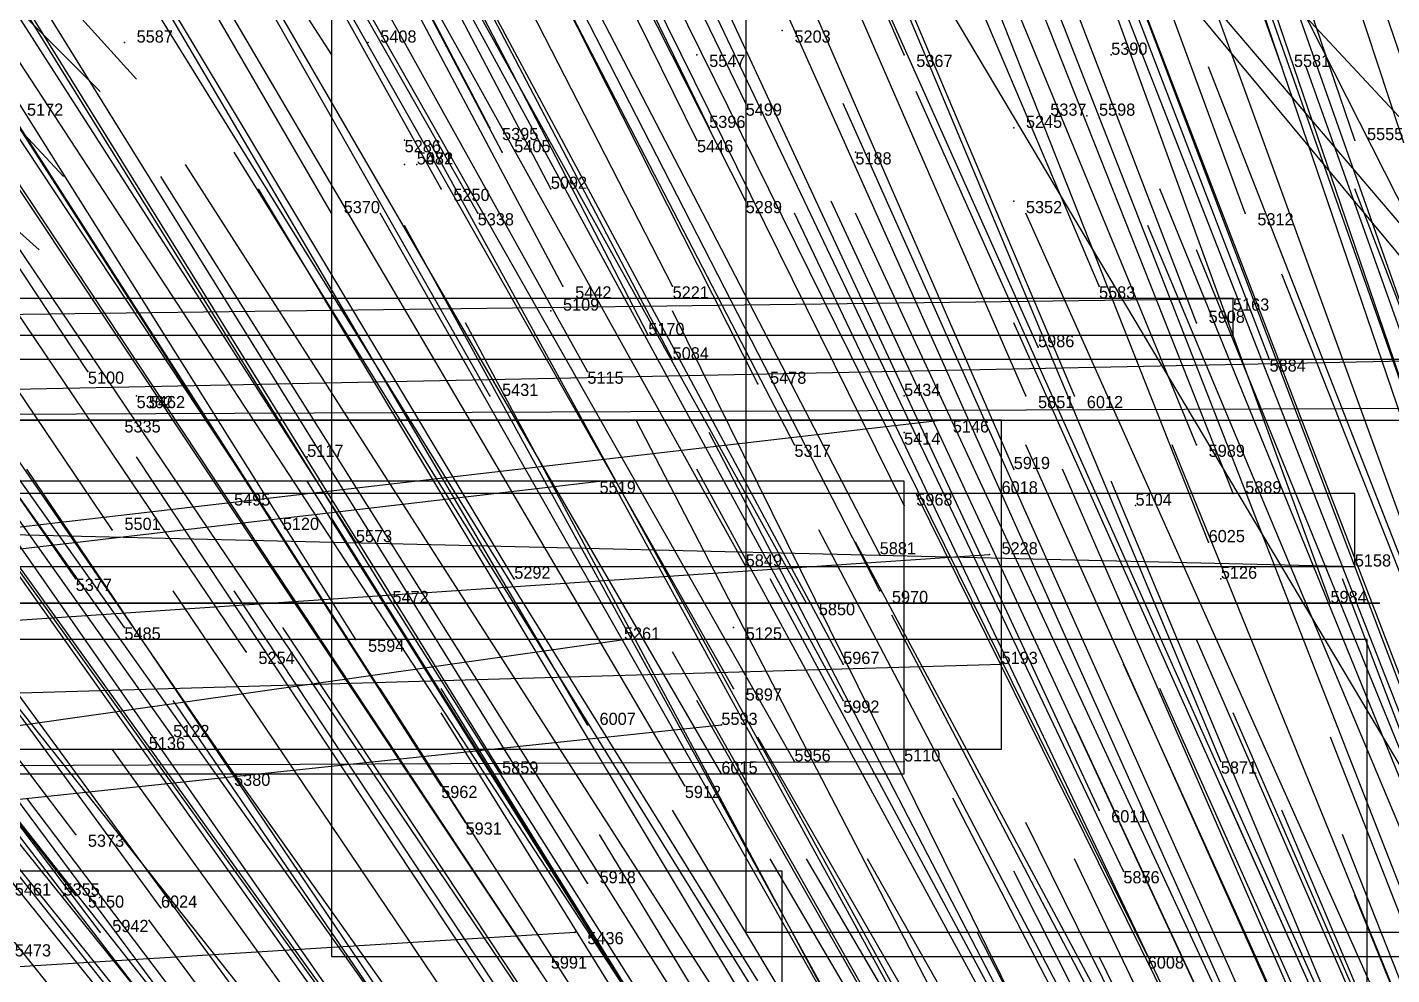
# Model space of a CAD drawing. Extents: x -0.5 to 0.59, y -0.5 to 0.59.
# Drawn here: x -0.232 to -0.12, y 0.2905 to 0.3683 of the extents above; entities that cross this region are included whole.
import ezdxf

# ---------------------------------------------------------------- set-up
doc = ezdxf.new("R2010")
doc.units = 0
for name, color, linetype in [('Clients', 3, 'CONTINUOUS'), ('Facilities', 3, 'CONTINUOUS'), ('Facilities_lines', 3, 'CONTINUOUS'), ('Min_max_boxes', 1, 'CONTINUOUS'), ('Normals', 1, 'CONTINUOUS'), ('Source_points', 5, 'CONTINUOUS'), ('Text', 3, 'CONTINUOUS')]:
    doc.layers.add(name, color=color, linetype=linetype)

msp = doc.modelspace()

# ---------------------------------------------------------------- linework, layer by layer
at = {"layer": 'Clients', "color": 5}
for p in [(-0.133, 0.346, -1.25), (-0.157, 0.336, -1.25), (-0.185, 0.331, -1.25), (-0.153, 0.325, -1.25), (-0.123, 0.324, -1.25), (-0.121, 0.321, -1.25), (-0.183, 0.318, -1.25), (-0.152, 0.316, -1.25), (-0.175, 0.311, -1.25), (-0.16, 0.308, -1.25), (-0.187, 0.294, -1.25)]:
    msp.add_point(p, dxfattribs=at)
at = {"layer": 'Facilities', "color": 3}
for p in [(-0.17, 0.368, -1.25), (-0.224, 0.367, -1.25), (-0.204, 0.367, -1.25), (-0.177, 0.366, -1.25), (-0.16, 0.366, -0.999), (-0.143, 0.366, -1.25), (-0.129, 0.365, -0.968), (-0.173, 0.362, -1.003), (-0.148, 0.361, -1.25), (-0.145, 0.361, -1.25), (-0.194, 0.36, -1.022), (-0.176, 0.36, -1.003), (-0.151, 0.36, -1.25), (-0.201, 0.359, -1.25), (-0.177, 0.359, -1.001), (-0.123, 0.359, -0.949), (-0.193, 0.358, -1.017), (-0.164, 0.358, -1.25), (-0.201, 0.357, -1.25), (-0.2, 0.357, -1.25), (-0.198, 0.355, -1.016), (-0.189, 0.355, -1.006), (-0.173, 0.354, -0.985), (-0.151, 0.354, -1.25), (-0.207, 0.353, -1.024), (-0.195, 0.353, -1.008), (-0.132, 0.353, -0.942), (-0.188, 0.347, -0.985), (-0.179, 0.347, -0.976), (-0.144, 0.347, -0.939), (-0.189, 0.345, -1.25), (-0.136, 0.344, -0.925), (-0.181, 0.343, -0.97), (-0.149, 0.342, -0.933), (-0.179, 0.341, -0.964), (-0.13, 0.341, -0.912), (-0.227, 0.34, -1.022), (-0.186, 0.34, -0.968), (-0.172, 0.339, -0.95), (-0.223, 0.338, -1.25), (-0.223, 0.338, -1.25), (-0.194, 0.338, -0.975), (-0.16, 0.338, -1.25), (-0.15, 0.338, -0.924), (-0.146, 0.338, -0.919), (-0.225, 0.336, -1.25), (-0.16, 0.335, -1.25), (-0.169, 0.334, -0.935), (-0.136, 0.334, -0.9), (-0.209, 0.333, -1.25), (-0.151, 0.332, -0.912), (-0.216, 0.33, -1.25), (-0.152, 0.33, -0.909), (-0.133, 0.33, -0.889), (-0.16, 0.329, -0.915), (-0.141, 0.329, -1.25), (-0.212, 0.328, -0.975), (-0.225, 0.327, -0.993), (-0.205, 0.326, -0.963), (-0.135, 0.326, -0.882), (-0.162, 0.325, -0.909), (-0.173, 0.324, -0.919), (-0.228, 0.323, -0.989), (-0.192, 0.323, -0.939), (-0.134, 0.323, -1.25), (-0.162, 0.322, -0.9), (-0.202, 0.321, -0.949), (-0.168, 0.321, -0.905), (-0.125, 0.321, -0.862), (-0.224, 0.319, -0.974), (-0.174, 0.319, -1.25), (-0.214, 0.317, -0.956), (-0.205, 0.318, -0.945), (-0.165, 0.316, -0.892), (-0.174, 0.314, -0.897), (-0.165, 0.313, -0.884), (-0.186, 0.311, -0.907), (-0.22, 0.31, -0.952), (-0.223, 0.309, -1.25), (-0.215, 0.307, -0.938), (-0.193, 0.307, -0.908), (-0.175, 0.307, -0.885), (-0.169, 0.308, -0.88), (-0.134, 0.308, -0.84), (-0.198, 0.306, -0.91), (-0.178, 0.306, -0.885), (-0.144, 0.304, -0.841), (-0.196, 0.303, -0.902), (-0.228, 0.302, -0.945), (-0.186, 0.298, -0.879), (-0.142, 0.299, -0.828), (-0.142, 0.299, -0.828), (-0.229, 0.297, -1.25), (-0.228, 0.297, -0.935), (-0.221, 0.296, -0.925), (-0.226, 0.294, -0.927), (-0.14, 0.292, -0.809), (-0.19, 0.291, -0.869)]:
    msp.add_point(p, dxfattribs=at)
at = {"layer": 'Facilities_lines', "color": 3}
for p, q in [((-0.173, 0.46, -1.25), (-0.089, 0.294, -1.25)), ((-0.207, 0.455, -1.25), (-0.11, 0.292, -1.25)), ((-0.207, 0.455, -1.25), (-0.089, 0.313, -1.25)), ((-0.207, 0.455, -1.25), (-0.112, 0.353, -1.25)), ((-0.207, 0.455, -1.25), (-0.103, 0.333, -1.25)), ((-0.363, 0.343, -1.249), (-0.133, 0.346, -1.25)), ((-0.359, 0.336, -1.25), (-0.113, 0.341, -1.25)), ((-0.359, 0.336, -1.25), (-0.116, 0.337, -1.25)), ((-0.39, 0.309, -1.25), (-0.157, 0.336, -1.25)), ((-0.391, 0.307, -1.243), (-0.185, 0.331, -1.25)), ((-0.375, 0.33, -1.249), (-0.123, 0.324, -1.25)), ((-0.39, 0.309, -1.25), (-0.153, 0.325, -1.25)), ((-0.381, 0.321, -1.247), (-0.121, 0.321, -1.25)), ((-0.402, 0.287, -1.25), (-0.183, 0.318, -1.25)), ((-0.39, 0.309, -1.25), (-0.152, 0.316, -1.25)), ((-0.402, 0.287, -1.25), (-0.175, 0.311, -1.25)), ((-0.391, 0.307, -1.243), (-0.16, 0.308, -1.25)), ((-0.413, 0.28, -1.247), (-0.187, 0.294, -1.25))]:
    msp.add_line(p, q, dxfattribs=at)
at = {"layer": 'Min_max_boxes', "color": 1}
for p, q in [((-0.173, 0.46, -1.25), (-0.173, 0.294, -1.25)), ((-0.173, 0.46, -1.25), (-0.173, 0.294, -1.25)), ((-0.207, 0.455, -1.25), (-0.207, 0.292, -1.25)), ((-0.207, 0.455, -1.115), (-0.207, 0.292, -1.115)), ((-0.133, 0.346, -1.25), (-0.363, 0.346, -1.25)), ((-0.133, 0.346, -1.249), (-0.363, 0.346, -1.249)), ((-0.133, 0.343, -1.25), (-0.133, 0.346, -1.25)), ((-0.133, 0.343, -1.249), (-0.133, 0.346, -1.249)), ((-0.133, 0.346, -1.25), (-0.133, 0.346, -1.249)), ((-0.363, 0.343, -1.25), (-0.133, 0.343, -1.25)), ((-0.363, 0.343, -1.249), (-0.133, 0.343, -1.249)), ((-0.133, 0.343, -1.25), (-0.133, 0.343, -1.249)), ((-0.113, 0.341, -1.25), (-0.359, 0.341, -1.25)), ((-0.113, 0.341, -1.25), (-0.359, 0.341, -1.25)), ((-0.152, 0.336, -1.25), (-0.39, 0.336, -1.25)), ((-0.152, 0.336, -1.25), (-0.39, 0.336, -1.25)), ((-0.359, 0.336, -1.25), (-0.113, 0.336, -1.25)), ((-0.359, 0.336, -1.25), (-0.113, 0.336, -1.25)), ((-0.152, 0.309, -1.25), (-0.152, 0.336, -1.25)), ((-0.152, 0.309, -1.25), (-0.152, 0.336, -1.25)), ((-0.152, 0.336, -1.25), (-0.152, 0.336, -1.25)), ((-0.16, 0.331, -1.25), (-0.391, 0.331, -1.25)), ((-0.16, 0.331, -1.093), (-0.391, 0.331, -1.093)), ((-0.16, 0.307, -1.25), (-0.16, 0.331, -1.25)), ((-0.16, 0.307, -1.093), (-0.16, 0.331, -1.093)), ((-0.16, 0.331, -1.25), (-0.16, 0.331, -1.093)), ((-0.123, 0.33, -1.25), (-0.375, 0.33, -1.25)), ((-0.123, 0.33, -1.249), (-0.375, 0.33, -1.249)), ((-0.123, 0.324, -1.25), (-0.123, 0.33, -1.25)), ((-0.123, 0.324, -1.249), (-0.123, 0.33, -1.249)), ((-0.123, 0.33, -1.25), (-0.123, 0.33, -1.249)), ((-0.375, 0.324, -1.25), (-0.123, 0.324, -1.25)), ((-0.375, 0.324, -1.249), (-0.123, 0.324, -1.249)), ((-0.123, 0.324, -1.25), (-0.123, 0.324, -1.249)), ((-0.381, 0.321, -1.25), (-0.121, 0.321, -1.25)), ((-0.121, 0.321, -1.25), (-0.381, 0.321, -1.25)), ((-0.381, 0.321, -1.247), (-0.121, 0.321, -1.247)), ((-0.121, 0.321, -1.247), (-0.381, 0.321, -1.247)), ((-0.121, 0.321, -1.25), (-0.121, 0.321, -1.25)), ((-0.121, 0.321, -1.247), (-0.121, 0.321, -1.247)), ((-0.121, 0.321, -1.25), (-0.121, 0.321, -1.247)), ((-0.121, 0.321, -1.25), (-0.121, 0.321, -1.247)), ((-0.122, 0.318, -1.25), (-0.402, 0.318, -1.25)), ((-0.122, 0.318, -1.25), (-0.402, 0.318, -1.25)), ((-0.122, 0.189, -1.25), (-0.122, 0.318, -1.25)), ((-0.122, 0.189, -1.25), (-0.122, 0.318, -1.25)), ((-0.122, 0.318, -1.25), (-0.122, 0.318, -1.25)), ((-0.39, 0.309, -1.25), (-0.152, 0.309, -1.25)), ((-0.39, 0.309, -1.25), (-0.152, 0.309, -1.25)), ((-0.152, 0.309, -1.25), (-0.152, 0.309, -1.25)), ((-0.391, 0.307, -1.25), (-0.16, 0.307, -1.25)), ((-0.391, 0.307, -1.093), (-0.16, 0.307, -1.093)), ((-0.16, 0.307, -1.25), (-0.16, 0.307, -1.093)), ((-0.17, 0.299, -1.25), (-0.429, 0.299, -1.25)), ((-0.17, 0.299, -1.093), (-0.429, 0.299, -1.093)), ((-0.17, 0.091, -1.25), (-0.17, 0.299, -1.25)), ((-0.17, 0.091, -1.093), (-0.17, 0.299, -1.093)), ((-0.17, 0.299, -1.25), (-0.17, 0.299, -1.093)), ((-0.173, 0.294, -1.25), (-0.075, 0.294, -1.25)), ((-0.173, 0.294, -1.25), (-0.075, 0.294, -1.25)), ((-0.173, 0.294, -1.25), (-0.173, 0.294, -1.25)), ((-0.207, 0.292, -1.25), (-0.069, 0.292, -1.25)), ((-0.207, 0.292, -1.115), (-0.069, 0.292, -1.115)), ((-0.207, 0.292, -1.25), (-0.207, 0.292, -1.115))]:
    msp.add_line(p, q, dxfattribs=at)
at = {"layer": 'Normals', "color": 1}
for p, q in [((-0.129, 0.365, -0.968), (-0.16, 0.453, -0.931)), ((-0.16, 0.366, -0.999), (-0.197, 0.451, -0.961)), ((-0.123, 0.359, -0.949), (-0.153, 0.447, -0.912)), ((-0.173, 0.362, -1.003), (-0.213, 0.445, -0.965)), ((-0.176, 0.36, -1.003), (-0.217, 0.444, -0.965)), ((-0.194, 0.36, -1.022), (-0.237, 0.442, -0.985)), ((-0.177, 0.359, -1.001), (-0.218, 0.442, -0.964)), ((-0.193, 0.358, -1.017), (-0.236, 0.44, -0.98)), ((-0.132, 0.353, -0.942), (-0.164, 0.44, -0.905)), ((-0.189, 0.355, -1.006), (-0.232, 0.437, -0.969)), ((-0.173, 0.354, -0.985), (-0.215, 0.437, -0.948)), ((-0.198, 0.355, -1.016), (-0.243, 0.436, -0.98)), ((-0.207, 0.353, -1.024), (-0.254, 0.434, -0.987)), ((-0.195, 0.353, -1.008), (-0.241, 0.434, -0.972)), ((-0.144, 0.347, -0.939), (-0.18, 0.432, -0.902)), ((-0.179, 0.347, -0.976), (-0.221, 0.429, -0.938)), ((-0.136, 0.344, -0.925), (-0.169, 0.43, -0.887)), ((-0.188, 0.347, -0.985), (-0.231, 0.428, -0.948)), ((-0.149, 0.342, -0.933), (-0.187, 0.427, -0.896)), ((-0.13, 0.341, -0.912), (-0.163, 0.427, -0.875)), ((-0.181, 0.343, -0.97), (-0.224, 0.426, -0.933)), ((-0.179, 0.341, -0.964), (-0.222, 0.423, -0.926)), ((-0.15, 0.338, -0.924), (-0.187, 0.423, -0.887)), ((-0.146, 0.338, -0.919), (-0.182, 0.423, -0.881)), ((-0.243, 0.422, -1.25), (-0.207, 0.366, -1.175)), ((-0.172, 0.339, -0.95), (-0.214, 0.422, -0.913)), ((-0.186, 0.34, -0.968), (-0.231, 0.421, -0.931)), ((-0.194, 0.338, -0.975), (-0.24, 0.419, -0.938)), ((-0.136, 0.334, -0.9), (-0.171, 0.419, -0.863)), ((-0.227, 0.34, -1.022), (-0.278, 0.417, -0.984)), ((-0.169, 0.334, -0.935), (-0.212, 0.417, -0.899)), ((-0.151, 0.332, -0.912), (-0.188, 0.417, -0.874)), ((-0.133, 0.33, -0.889), (-0.167, 0.416, -0.852)), ((-0.152, 0.33, -0.909), (-0.19, 0.415, -0.871)), ((-0.16, 0.329, -0.915), (-0.201, 0.412, -0.877)), ((-0.135, 0.326, -0.882), (-0.169, 0.412, -0.845)), ((-0.125, 0.321, -0.862), (-0.157, 0.409, -0.826)), ((-0.114, 0.321, -0.853), (-0.144, 0.409, -0.816)), ((-0.113, 0.321, -0.851), (-0.143, 0.409, -0.814)), ((-0.162, 0.325, -0.909), (-0.205, 0.408, -0.871)), ((-0.212, 0.328, -0.975), (-0.263, 0.405, -0.939)), ((-0.173, 0.324, -0.919), (-0.218, 0.405, -0.882)), ((-0.225, 0.327, -0.993), (-0.277, 0.404, -0.956)), ((-0.205, 0.326, -0.963), (-0.255, 0.404, -0.926)), ((-0.162, 0.322, -0.9), (-0.204, 0.404, -0.862)), ((-0.192, 0.323, -0.939), (-0.24, 0.403, -0.902)), ((-0.168, 0.321, -0.905), (-0.213, 0.402, -0.868)), ((-0.202, 0.321, -0.949), (-0.251, 0.4, -0.911)), ((-0.228, 0.323, -0.989), (-0.281, 0.399, -0.952)), ((-0.165, 0.316, -0.892), (-0.209, 0.398, -0.854)), ((-0.205, 0.318, -0.945), (-0.254, 0.396, -0.908)), ((-0.252, 0.396, -1.25), (-0.223, 0.364, -1.16)), ((-0.224, 0.319, -0.974), (-0.278, 0.395, -0.938)), ((-0.174, 0.314, -0.897), (-0.22, 0.395, -0.86)), ((-0.214, 0.317, -0.956), (-0.266, 0.394, -0.919)), ((-0.165, 0.313, -0.884), (-0.209, 0.394, -0.847)), ((-0.134, 0.308, -0.84), (-0.17, 0.394, -0.803)), ((-0.186, 0.311, -0.907), (-0.233, 0.391, -0.87)), ((-0.169, 0.308, -0.88), (-0.215, 0.389, -0.842)), ((-0.175, 0.307, -0.885), (-0.222, 0.388, -0.848)), ((-0.144, 0.304, -0.841), (-0.183, 0.388, -0.803)), ((-0.22, 0.31, -0.952), (-0.274, 0.386, -0.915)), ((-0.193, 0.307, -0.908), (-0.242, 0.386, -0.871)), ((-0.178, 0.306, -0.885), (-0.225, 0.386, -0.847)), ((-0.108, 0.297, -0.791), (-0.14, 0.385, -0.754)), ((-0.215, 0.307, -0.938), (-0.268, 0.384, -0.9)), ((-0.198, 0.306, -0.91), (-0.248, 0.384, -0.874)), ((-0.119, 0.297, -0.8), (-0.153, 0.384, -0.763)), ((-0.142, 0.299, -0.828), (-0.182, 0.383, -0.79)), ((-0.142, 0.299, -0.828), (-0.182, 0.383, -0.79)), ((-0.112, 0.295, -0.788), (-0.145, 0.382, -0.751)), ((-0.112, 0.296, -0.79), (-0.145, 0.382, -0.754)), ((-0.196, 0.303, -0.902), (-0.246, 0.381, -0.865)), ((-0.103, 0.293, -0.776), (-0.134, 0.381, -0.739)), ((-0.1, 0.291, -0.769), (-0.131, 0.379, -0.732)), ((-0.24, 0.377, -1.25), (-0.226, 0.363, -1.152)), ((-0.186, 0.298, -0.879), (-0.235, 0.377, -0.841)), ((-0.096, 0.289, -0.76), (-0.125, 0.377, -0.723)), ((-0.228, 0.302, -0.945), (-0.284, 0.376, -0.908)), ((-0.14, 0.292, -0.809), (-0.181, 0.375, -0.772)), ((-0.221, 0.296, -0.925), (-0.276, 0.371, -0.888)), ((-0.091, 0.283, -0.743), (-0.121, 0.371, -0.705)), ((-0.228, 0.297, -0.935), (-0.285, 0.37, -0.898)), ((-0.242, 0.37, -1.25), (-0.229, 0.356, -1.152)), ((-0.108, 0.283, -0.759), (-0.142, 0.37, -0.722)), ((-0.172, 0.29, -0.842), (-0.221, 0.369, -0.805)), ((-0.226, 0.294, -0.927), (-0.282, 0.368, -0.89)), ((-0.19, 0.291, -0.869), (-0.241, 0.368, -0.832)), ((-0.17, 0.368, -1.25), (-0.17, 0.368, -1.15)), ((-0.224, 0.367, -1.25), (-0.224, 0.367, -1.15)), ((-0.204, 0.367, -1.25), (-0.204, 0.367, -1.15)), ((-0.182, 0.288, -0.853), (-0.233, 0.366, -0.815)), ((-0.177, 0.366, -1.25), (-0.177, 0.366, -1.15)), ((-0.143, 0.366, -1.25), (-0.143, 0.366, -1.15)), ((-0.101, 0.278, -0.74), (-0.135, 0.365, -0.703)), ((-0.096, 0.278, -0.735), (-0.127, 0.365, -0.698)), ((-0.221, 0.289, -0.91), (-0.276, 0.363, -0.872)), ((-0.214, 0.288, -0.898), (-0.269, 0.363, -0.861)), ((-0.207, 0.288, -0.887), (-0.261, 0.363, -0.85)), ((-0.203, 0.288, -0.881), (-0.257, 0.364, -0.845)), ((-0.121, 0.278, -0.758), (-0.159, 0.363, -0.721)), ((-0.206, 0.287, -0.882), (-0.26, 0.362, -0.846)), ((-0.127, 0.277, -0.762), (-0.165, 0.362, -0.726)), ((-0.148, 0.361, -1.25), (-0.148, 0.361, -1.15)), ((-0.145, 0.361, -1.25), (-0.145, 0.361, -1.15)), ((-0.184, 0.282, -0.843), (-0.236, 0.36, -0.805)), ((-0.151, 0.36, -1.25), (-0.151, 0.36, -1.15)), ((-0.201, 0.359, -1.25), (-0.201, 0.359, -1.15)), ((-0.154, 0.277, -0.793), (-0.199, 0.359, -0.757)), ((-0.24, 0.358, -1.25), (-0.231, 0.35, -1.151)), ((-0.186, 0.281, -0.843), (-0.238, 0.358, -0.806)), ((-0.166, 0.279, -0.813), (-0.215, 0.358, -0.775)), ((-0.164, 0.358, -1.25), (-0.164, 0.358, -1.15)), ((-0.169, 0.279, -0.815), (-0.219, 0.357, -0.777)), ((-0.201, 0.357, -1.25), (-0.201, 0.357, -1.15)), ((-0.2, 0.357, -1.25), (-0.2, 0.357, -1.15)), ((-0.172, 0.278, -0.816), (-0.221, 0.356, -0.779)), ((-0.165, 0.275, -0.802), (-0.213, 0.355, -0.766)), ((-0.127, 0.27, -0.745), (-0.166, 0.354, -0.708)), ((-0.151, 0.354, -1.25), (-0.151, 0.354, -1.15)), ((-0.104, 0.269, -0.721), (-0.139, 0.355, -0.684)), ((-0.09, 0.269, -0.709), (-0.123, 0.355, -0.671)), ((-0.215, 0.279, -0.881), (-0.272, 0.353, -0.844)), ((-0.157, 0.272, -0.784), (-0.203, 0.353, -0.747)), ((-0.129, 0.269, -0.746), (-0.169, 0.353, -0.709)), ((-0.125, 0.269, -0.741), (-0.164, 0.353, -0.704)), ((-0.112, 0.268, -0.727), (-0.15, 0.353, -0.691)), ((-0.156, 0.27, -0.78), (-0.201, 0.352, -0.743)), ((-0.104, 0.266, -0.714), (-0.14, 0.352, -0.677)), ((-0.101, 0.264, -0.708), (-0.136, 0.35, -0.67)), ((-0.22, 0.277, -0.884), (-0.278, 0.349, -0.846)), ((-0.095, 0.262, -0.697), (-0.129, 0.348, -0.658)), ((-0.213, 0.273, -0.866), (-0.271, 0.345, -0.829)), ((-0.189, 0.345, -1.25), (-0.189, 0.345, -1.15)), ((-0.138, 0.262, -0.74), (-0.179, 0.345, -0.703)), ((-0.133, 0.346, -1.25), (-0.133, 0.346, -1.15)), ((-0.152, 0.262, -0.757), (-0.196, 0.344, -0.72)), ((-0.113, 0.259, -0.707), (-0.151, 0.344, -0.67)), ((-0.199, 0.27, -0.838), (-0.257, 0.343, -0.801)), ((-0.223, 0.338, -1.25), (-0.223, 0.338, -1.15)), ((-0.223, 0.338, -1.25), (-0.223, 0.338, -1.15)), ((-0.16, 0.338, -1.25), (-0.16, 0.338, -1.15)), ((-0.187, 0.259, -0.8), (-0.241, 0.335, -0.763)), ((-0.225, 0.336, -1.25), (-0.225, 0.336, -1.15)), ((-0.139, 0.253, -0.722), (-0.182, 0.336, -0.686)), ((-0.133, 0.252, -0.712), (-0.176, 0.335, -0.676)), ((-0.16, 0.335, -1.25), (-0.16, 0.335, -1.15)), ((-0.157, 0.336, -1.25), (-0.157, 0.336, -1.15)), ((-0.201, 0.262, -0.825), (-0.259, 0.334, -0.788)), ((-0.112, 0.249, -0.682), (-0.15, 0.334, -0.645)), ((-0.103, 0.248, -0.672), (-0.138, 0.334, -0.635)), ((-0.172, 0.256, -0.77), (-0.223, 0.333, -0.733)), ((-0.209, 0.333, -1.25), (-0.209, 0.333, -1.15)), ((-0.184, 0.256, -0.788), (-0.237, 0.332, -0.751)), ((-0.18, 0.255, -0.781), (-0.232, 0.332, -0.743)), ((-0.133, 0.251, -0.709), (-0.177, 0.332, -0.672)), ((-0.11, 0.247, -0.675), (-0.147, 0.332, -0.638)), ((-0.16, 0.253, -0.748), (-0.209, 0.331, -0.71)), ((-0.185, 0.331, -1.25), (-0.185, 0.331, -1.15)), ((-0.139, 0.249, -0.714), (-0.184, 0.331, -0.677)), ((-0.107, 0.245, -0.669), (-0.143, 0.331, -0.631)), ((-0.216, 0.33, -1.25), (-0.216, 0.33, -1.15)), ((-0.118, 0.247, -0.684), (-0.159, 0.33, -0.647)), ((-0.114, 0.245, -0.675), (-0.152, 0.33, -0.638)), ((-0.141, 0.329, -1.25), (-0.141, 0.329, -1.15)), ((-0.198, 0.255, -0.808), (-0.256, 0.328, -0.77)), ((-0.158, 0.25, -0.738), (-0.207, 0.328, -0.7)), ((-0.124, 0.245, -0.687), (-0.167, 0.327, -0.65)), ((-0.12, 0.244, -0.681), (-0.164, 0.326, -0.644)), ((-0.193, 0.253, -0.794), (-0.25, 0.325, -0.756)), ((-0.153, 0.325, -1.25), (-0.153, 0.325, -1.15)), ((-0.123, 0.324, -1.25), (-0.123, 0.324, -1.15)), ((-0.127, 0.241, -0.681), (-0.171, 0.323, -0.645)), ((-0.134, 0.323, -1.25), (-0.134, 0.323, -1.15)), ((-0.091, 0.236, -0.631), (-0.124, 0.323, -0.595)), ((-0.193, 0.25, -0.79), (-0.251, 0.322, -0.752)), ((-0.168, 0.245, -0.743), (-0.22, 0.322, -0.705)), ((-0.164, 0.245, -0.737), (-0.215, 0.322, -0.7)), ((-0.152, 0.242, -0.716), (-0.202, 0.321, -0.678)), ((-0.121, 0.321, -1.25), (-0.121, 0.321, -1.15)), ((-0.118, 0.238, -0.663), (-0.161, 0.32, -0.626)), ((-0.16, 0.242, -0.724), (-0.211, 0.319, -0.686)), ((-0.174, 0.319, -1.25), (-0.174, 0.319, -1.15)), ((-0.183, 0.318, -1.25), (-0.183, 0.318, -1.15)), ((-0.133, 0.236, -0.677), (-0.179, 0.317, -0.64)), ((-0.099, 0.233, -0.633), (-0.136, 0.318, -0.596)), ((-0.152, 0.316, -1.25), (-0.152, 0.316, -1.15)), ((-0.104, 0.232, -0.635), (-0.142, 0.316, -0.597)), ((-0.153, 0.236, -0.703), (-0.203, 0.314, -0.666)), ((-0.149, 0.235, -0.697), (-0.198, 0.314, -0.659)), ((-0.101, 0.229, -0.625), (-0.139, 0.314, -0.588)), ((-0.168, 0.237, -0.726), (-0.22, 0.313, -0.688)), ((-0.131, 0.232, -0.666), (-0.177, 0.313, -0.629)), ((-0.149, 0.233, -0.692), (-0.198, 0.312, -0.655)), ((-0.096, 0.227, -0.615), (-0.133, 0.312, -0.578)), ((-0.175, 0.311, -1.25), (-0.175, 0.311, -1.15)), ((-0.107, 0.227, -0.626), (-0.146, 0.311, -0.589)), ((-0.126, 0.23, -0.655), (-0.172, 0.31, -0.618)), ((-0.091, 0.223, -0.603), (-0.125, 0.31, -0.566)), ((-0.171, 0.234, -0.724), (-0.225, 0.309, -0.686)), ((-0.223, 0.309, -1.25), (-0.223, 0.309, -1.15)), ((-0.161, 0.231, -0.705), (-0.215, 0.307, -0.666)), ((-0.16, 0.308, -1.25), (-0.16, 0.308, -1.15)), ((-0.096, 0.221, -0.604), (-0.134, 0.306, -0.567)), ((-0.176, 0.231, -0.725), (-0.232, 0.305, -0.688)), ((-0.113, 0.222, -0.623), (-0.156, 0.305, -0.586)), ((-0.131, 0.224, -0.649), (-0.179, 0.304, -0.611)), ((-0.093, 0.219, -0.594), (-0.129, 0.304, -0.556)), ((-0.109, 0.22, -0.615), (-0.15, 0.303, -0.577)), ((-0.137, 0.223, -0.654), (-0.185, 0.302, -0.617)), ((-0.09, 0.216, -0.585), (-0.124, 0.302, -0.547)), ((-0.124, 0.22, -0.631), (-0.171, 0.3, -0.593)), ((-0.121, 0.22, -0.628), (-0.168, 0.3, -0.59)), ((-0.117, 0.219, -0.62), (-0.163, 0.3, -0.583)), ((-0.106, 0.216, -0.601), (-0.146, 0.3, -0.564)), ((-0.109, 0.216, -0.605), (-0.151, 0.299, -0.568)), ((-0.229, 0.297, -1.25), (-0.229, 0.297, -1.15)), ((-0.088, 0.211, -0.573), (-0.123, 0.297, -0.534)), ((-0.167, 0.221, -0.691), (-0.222, 0.295, -0.653)), ((-0.187, 0.294, -1.25), (-0.187, 0.294, -1.15)), ((-0.112, 0.212, -0.599), (-0.154, 0.294, -0.561)), ((-0.103, 0.209, -0.582), (-0.144, 0.292, -0.545))]:
    msp.add_line(p, q, dxfattribs=at)
at = {"layer": 'Source_points', "color": 5}
for p in [(-0.17, 0.368, -1.25), (-0.224, 0.367, -1.25), (-0.204, 0.367, -1.25), (-0.177, 0.366, -1.25), (-0.16, 0.366, -0.999), (-0.143, 0.366, -1.25), (-0.129, 0.365, -0.968), (-0.173, 0.362, -1.003), (-0.148, 0.361, -1.25), (-0.145, 0.361, -1.25), (-0.194, 0.36, -1.022), (-0.176, 0.36, -1.003), (-0.151, 0.36, -1.25), (-0.201, 0.359, -1.25), (-0.177, 0.359, -1.001), (-0.123, 0.359, -0.949), (-0.193, 0.358, -1.017), (-0.164, 0.358, -1.25), (-0.201, 0.357, -1.25), (-0.2, 0.357, -1.25), (-0.198, 0.355, -1.016), (-0.189, 0.355, -1.006), (-0.173, 0.354, -0.985), (-0.151, 0.354, -1.25), (-0.207, 0.353, -1.024), (-0.195, 0.353, -1.008), (-0.132, 0.353, -0.942), (-0.188, 0.347, -0.985), (-0.179, 0.347, -0.976), (-0.144, 0.347, -0.939), (-0.189, 0.345, -1.25), (-0.133, 0.346, -1.25), (-0.136, 0.344, -0.925), (-0.181, 0.343, -0.97), (-0.149, 0.342, -0.933), (-0.179, 0.341, -0.964), (-0.13, 0.341, -0.912), (-0.227, 0.34, -1.022), (-0.186, 0.34, -0.968), (-0.172, 0.339, -0.95), (-0.223, 0.338, -1.25), (-0.223, 0.338, -1.25), (-0.194, 0.338, -0.975), (-0.16, 0.338, -1.25), (-0.15, 0.338, -0.924), (-0.146, 0.338, -0.919), (-0.225, 0.336, -1.25), (-0.16, 0.335, -1.25), (-0.157, 0.336, -1.25), (-0.169, 0.334, -0.935), (-0.136, 0.334, -0.9), (-0.209, 0.333, -1.25), (-0.151, 0.332, -0.912), (-0.185, 0.331, -1.25), (-0.216, 0.33, -1.25), (-0.152, 0.33, -0.909), (-0.133, 0.33, -0.889), (-0.16, 0.329, -0.915), (-0.141, 0.329, -1.25), (-0.212, 0.328, -0.975), (-0.225, 0.327, -0.993), (-0.205, 0.326, -0.963), (-0.135, 0.326, -0.882), (-0.162, 0.325, -0.909), (-0.153, 0.325, -1.25), (-0.173, 0.324, -0.919), (-0.123, 0.324, -1.25), (-0.228, 0.323, -0.989), (-0.192, 0.323, -0.939), (-0.134, 0.323, -1.25), (-0.162, 0.322, -0.9), (-0.202, 0.321, -0.949), (-0.168, 0.321, -0.905), (-0.125, 0.321, -0.862), (-0.121, 0.321, -1.25), (-0.224, 0.319, -0.974), (-0.174, 0.319, -1.25), (-0.214, 0.317, -0.956), (-0.205, 0.318, -0.945), (-0.183, 0.318, -1.25), (-0.165, 0.316, -0.892), (-0.152, 0.316, -1.25), (-0.174, 0.314, -0.897), (-0.165, 0.313, -0.884), (-0.186, 0.311, -0.907), (-0.175, 0.311, -1.25), (-0.22, 0.31, -0.952), (-0.223, 0.309, -1.25), (-0.215, 0.307, -0.938), (-0.193, 0.307, -0.908), (-0.175, 0.307, -0.885), (-0.169, 0.308, -0.88), (-0.16, 0.308, -1.25), (-0.134, 0.308, -0.84), (-0.198, 0.306, -0.91), (-0.178, 0.306, -0.885), (-0.144, 0.304, -0.841), (-0.196, 0.303, -0.902), (-0.228, 0.302, -0.945), (-0.186, 0.298, -0.879), (-0.142, 0.299, -0.828), (-0.142, 0.299, -0.828), (-0.229, 0.297, -1.25), (-0.228, 0.297, -0.935), (-0.221, 0.296, -0.925), (-0.226, 0.294, -0.927), (-0.187, 0.294, -1.25), (-0.14, 0.292, -0.809), (-0.19, 0.291, -0.869)]:
    msp.add_point(p, dxfattribs=at)

# ---------------------------------------------------------------- texts
at = {"layer": 'Text', "color": 3}
for s, p in [('5587', (-0.223, 0.367, -1.25)), ('5408', (-0.203, 0.367, -1.25)), ('5203', (-0.169, 0.367, -1.25)), ('5390', (-0.143, 0.366, -1.25)), ('5547', (-0.176, 0.365, -1.25)), ('5367', (-0.159, 0.365, -0.999)), ('5581', (-0.128, 0.365, -0.968)), ('5172', (-0.232, 0.361, -1.074)), ('5499', (-0.173, 0.361, -1.003)), ('5337', (-0.148, 0.361, -1.25)), ('5598', (-0.144, 0.361, -1.25)), ('5396', (-0.176, 0.36, -1.003)), ('5245', (-0.15, 0.36, -1.25)), ('5395', (-0.193, 0.359, -1.022)), ('5555', (-0.122, 0.359, -0.949)), ('5286', (-0.201, 0.358, -1.25)), ('5405', (-0.192, 0.358, -1.017)), ('5446', (-0.177, 0.358, -1.001)), ('5082', (-0.2, 0.357, -1.25)), ('5471', (-0.2, 0.357, -1.25)), ('5188', (-0.164, 0.357, -1.25)), ('5092', (-0.189, 0.355, -1.006)), ('5370', (-0.206, 0.353, -1.024)), ('5250', (-0.197, 0.354, -1.016)), ('5289', (-0.173, 0.353, -0.985)), ('5352', (-0.15, 0.353, -1.25)), ('5338', (-0.195, 0.352, -1.008)), ('5312', (-0.131, 0.352, -0.942)), ('5442', (-0.187, 0.346, -0.985)), ('5221', (-0.179, 0.346, -0.976)), ('5583', (-0.144, 0.346, -0.939)), ('5109', (-0.188, 0.345, -1.25)), ('5908', (-0.135, 0.344, -0.925)), ('5163', (-0.133, 0.345, -1.25)), ('5170', (-0.181, 0.343, -0.97)), ('5986', (-0.149, 0.342, -0.933)), ('5084', (-0.179, 0.341, -0.964)), ('5884', (-0.13, 0.34, -0.912)), ('5100', (-0.227, 0.339, -1.022)), ('5115', (-0.186, 0.339, -0.968)), ('5478', (-0.171, 0.339, -0.95)), ('5431', (-0.193, 0.338, -0.975)), ('5434', (-0.16, 0.338, -1.25)), ('5362', (-0.223, 0.337, -1.25)), ('5462', (-0.222, 0.337, -1.25)), ('5851', (-0.149, 0.337, -0.924)), ('6012', (-0.145, 0.337, -0.919)), ('5335', (-0.224, 0.335, -1.25)), ('5146', (-0.156, 0.335, -1.25)), ('5414', (-0.16, 0.334, -1.25)), ('5117', (-0.209, 0.333, -1.25)), ('5317', (-0.169, 0.333, -0.935)), ('5989', (-0.135, 0.333, -0.9)), ('5919', (-0.151, 0.332, -0.912)), ('5519', (-0.185, 0.33, -1.25)), ('6018', (-0.152, 0.33, -0.909)), ('5889', (-0.132, 0.33, -0.889)), ('5495', (-0.215, 0.329, -1.25)), ('5968', (-0.159, 0.329, -0.915)), ('5104', (-0.141, 0.329, -1.25)), ('5501', (-0.224, 0.327, -0.993)), ('5120', (-0.211, 0.327, -0.975)), ('5573', (-0.205, 0.326, -0.963)), ('5881', (-0.162, 0.325, -0.909)), ('5228', (-0.152, 0.325, -1.25)), ('6025', (-0.135, 0.326, -0.882)), ('5849', (-0.173, 0.324, -0.919)), ('5158', (-0.123, 0.324, -1.25)), ('5292', (-0.192, 0.323, -0.939)), ('5126', (-0.134, 0.323, -1.25)), ('5377', (-0.228, 0.322, -0.989)), ('5472', (-0.202, 0.321, -0.949)), ('5970', (-0.161, 0.321, -0.9)), ('5984', (-0.125, 0.321, -0.862)), ('5850', (-0.167, 0.32, -0.905)), ('5485', (-0.224, 0.318, -0.974)), ('5261', (-0.183, 0.318, -1.25)), ('5125', (-0.173, 0.318, -1.25)), ('5254', (-0.213, 0.316, -0.956)), ('5594', (-0.204, 0.317, -0.945)), ('5967', (-0.165, 0.316, -0.892)), ('5193', (-0.152, 0.316, -1.25)), ('5897', (-0.173, 0.313, -0.897)), ('5992', (-0.165, 0.312, -0.884)), ('6007', (-0.185, 0.311, -0.907)), ('5593', (-0.175, 0.311, -1.25)), ('5122', (-0.22, 0.31, -0.952)), ('5136', (-0.222, 0.309, -1.25)), ('5859', (-0.193, 0.307, -0.908)), ('6015', (-0.175, 0.307, -0.885)), ('5956', (-0.169, 0.308, -0.88)), ('5110', (-0.16, 0.308, -1.25)), ('5871', (-0.134, 0.307, -0.84)), ('5380', (-0.215, 0.306, -0.938)), ('5962', (-0.198, 0.305, -0.91)), ('5912', (-0.178, 0.305, -0.885)), ('6011', (-0.143, 0.303, -0.841)), ('5931', (-0.196, 0.302, -0.902)), ('5373', (-0.227, 0.301, -0.945)), ('5461', (-0.233, 0.297, -0.946)), ('5355', (-0.229, 0.297, -1.25)), ('5918', (-0.185, 0.298, -0.879)), ('5856', (-0.142, 0.298, -0.828)), ('5876', (-0.142, 0.298, -0.828)), ('5150', (-0.227, 0.296, -0.935)), ('6024', (-0.221, 0.296, -0.925)), ('5942', (-0.225, 0.294, -0.927)), ('5436', (-0.186, 0.293, -1.25)), ('5473', (-0.233, 0.292, -0.937)), ('5991', (-0.189, 0.291, -0.869)), ('6008', (-0.14, 0.291, -0.809))]:
    msp.add_text(s, height=0.001, dxfattribs=at).set_placement(p)

doc.saveas('drawing.dxf')
